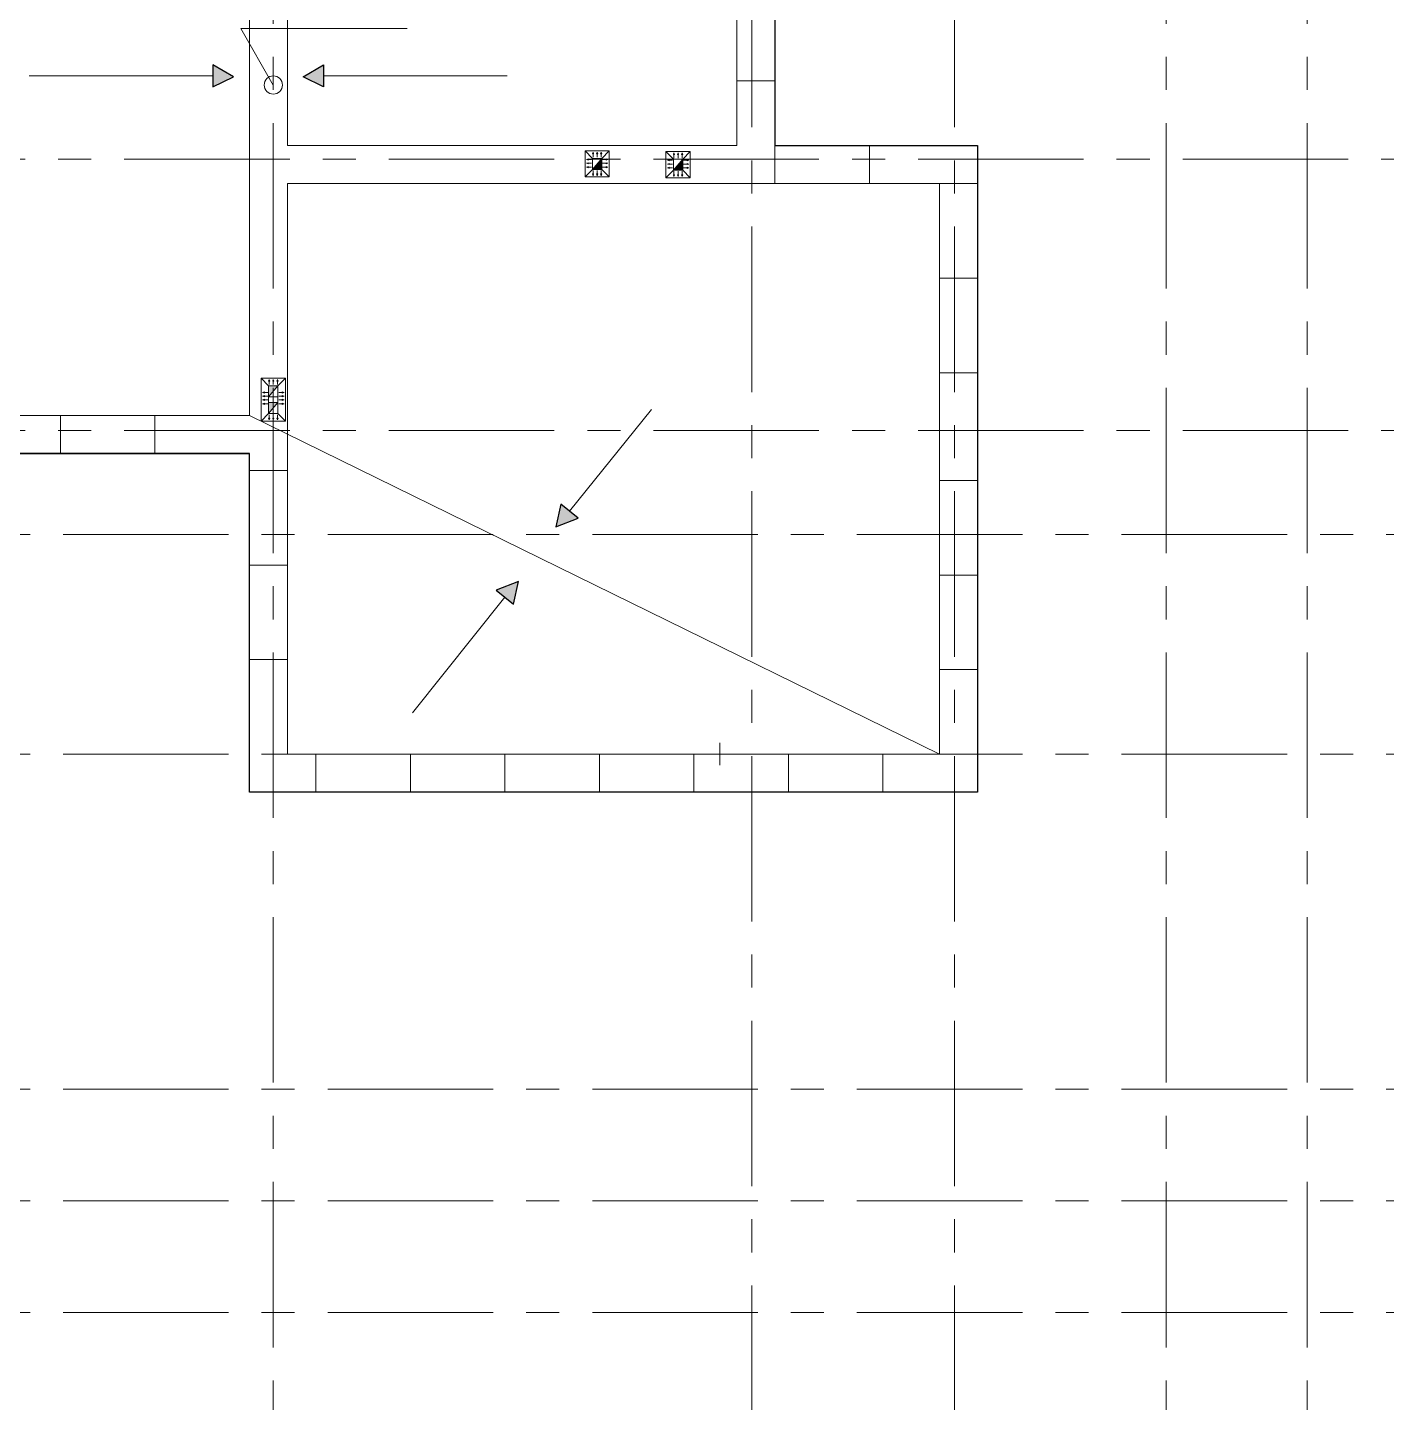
# Model space of a CAD drawing. Header units: millimetres. Extents: x -689206 to 4969298, y -1019800 to 703299.
# Drawn here: x 842047 to 860309, y -371521 to -353050 of the extents above; entities that cross this region are included whole.
import ezdxf

# ---------------------------------------------------------------- set-up
doc = ezdxf.new("R2010")
doc.units = ezdxf.units.MM
doc.linetypes.add('осеваяX2', pattern=[101.6, 63.5, -12.7, 12.7, -12.7])
doc.layers.add('кровля', color=211, linetype='Continuous')
doc.layers.add('четотам', color=7, linetype='Continuous')
for name, color, linetype, lineweight in [('несущие', 7, 'Continuous', 30), ('РАЗМЕРЫ', 7, 'Continuous', 9), ('стены', 7, 'Continuous', 20)]:
    doc.layers.add(name, color=color, linetype=linetype, lineweight=lineweight)

msp = doc.modelspace()

# ---------------------------------------------------------------- hatches: boundary and pattern name
at = {"layer": 'кровля', "lineweight": 5, "true_color": 0x000000}
h = msp.add_hatch(color=18, dxfattribs=at)
h.dxf.hatch_style = 1
h.paths.add_polyline_path([(849557.6, -354823), (849581.2, -354831.2), (849581.2, -354823)])
h.paths.add_polyline_path([(849557.6, -354823), (849581.2, -354823), (849581.2, -354814.9)])
h = msp.add_hatch(color=18, dxfattribs=at)
h.dxf.hatch_style = 1
h.paths.add_polyline_path([(849646.3, -354747.3), (849654.4, -354747.3), (849646.3, -354723.7)])
h.paths.add_polyline_path([(849638.2, -354747.3), (849646.3, -354747.3), (849646.3, -354723.7)])
h = msp.add_hatch(color=18, dxfattribs=at)
h.dxf.hatch_style = 1
h.paths.add_polyline_path([(849701.6, -354747.3), (849709.7, -354747.3), (849701.6, -354723.7)])
h.paths.add_polyline_path([(849693.4, -354747.3), (849701.6, -354747.3), (849701.6, -354723.7)])
h = msp.add_hatch(color=18, dxfattribs=at)
h.dxf.hatch_style = 1
h.paths.add_polyline_path([(849756.9, -354723.7), (849748.7, -354747.3), (849756.9, -354747.3)])
h.paths.add_polyline_path([(849756.9, -354723.7), (849756.9, -354747.3), (849765, -354747.3)])
h = msp.add_hatch(color=18, dxfattribs=at)
h.dxf.hatch_style = 1
h.paths.add_polyline_path([(849821.9, -354823), (849821.9, -354831.2), (849845.6, -354823)])
h.paths.add_polyline_path([(849821.9, -354814.9), (849821.9, -354823), (849845.6, -354823)])
h = msp.add_hatch(color=18, dxfattribs=at)
h.dxf.hatch_style = 1
h.paths.add_polyline_path([(850645.1, -354833), (850668.7, -354841.2), (850668.7, -354833)])
h.paths.add_polyline_path([(850645.1, -354833), (850668.7, -354833), (850668.7, -354824.9)])
h = msp.add_hatch(color=18, dxfattribs=at)
h.dxf.hatch_style = 1
h.paths.add_polyline_path([(850733.8, -354757.3), (850741.9, -354757.3), (850733.8, -354733.7)])
h.paths.add_polyline_path([(850725.7, -354757.3), (850733.8, -354757.3), (850733.8, -354733.7)])
h = msp.add_hatch(color=18, dxfattribs=at)
h.dxf.hatch_style = 1
h.paths.add_polyline_path([(850789.1, -354757.3), (850797.2, -354757.3), (850789.1, -354733.7)])
h.paths.add_polyline_path([(850780.9, -354757.3), (850789.1, -354757.3), (850789.1, -354733.7)])
h = msp.add_hatch(color=18, dxfattribs=at)
h.dxf.hatch_style = 1
h.paths.add_polyline_path([(850844.4, -354733.7), (850836.2, -354757.3), (850844.4, -354757.3)])
h.paths.add_polyline_path([(850844.4, -354733.7), (850844.4, -354757.3), (850852.5, -354757.3)])
h = msp.add_hatch(color=18, dxfattribs=at)
h.dxf.hatch_style = 1
h.paths.add_polyline_path([(850909.4, -354833), (850909.4, -354841.2), (850933.1, -354833)])
h.paths.add_polyline_path([(850909.4, -354824.9), (850909.4, -354833), (850933.1, -354833)])
h = msp.add_hatch(color=18, dxfattribs=at)
h.dxf.hatch_style = 1
h.paths.add_polyline_path([(849557.6, -354874.3), (849581.2, -354882.4), (849581.2, -354874.3)])
h.paths.add_polyline_path([(849557.6, -354874.3), (849581.2, -354874.3), (849581.2, -354866.2)])
h = msp.add_hatch(color=18, dxfattribs=at)
h.dxf.hatch_style = 1
h.paths.add_polyline_path([(849581.2, -354925.5), (849581.2, -354917.4), (849557.6, -354925.5)])
h.paths.add_polyline_path([(849581.2, -354933.7), (849581.2, -354925.5), (849557.6, -354925.5)])
h = msp.add_hatch(color=18, dxfattribs=at)
h.dxf.hatch_style = 1
h.paths.add_polyline_path([(849821.9, -354874.3), (849821.9, -354882.4), (849845.6, -354874.3)])
h.paths.add_polyline_path([(849821.9, -354866.2), (849821.9, -354874.3), (849845.6, -354874.3)])
h = msp.add_hatch(color=18, dxfattribs=at)
h.dxf.hatch_style = 1
h.paths.add_polyline_path([(849845.6, -354925.5), (849821.9, -354917.4), (849821.9, -354925.5)])
h.paths.add_polyline_path([(849845.6, -354925.5), (849821.9, -354925.5), (849821.9, -354933.7)])
h = msp.add_hatch(color=18, dxfattribs=at)
h.dxf.hatch_style = 1
h.paths.add_polyline_path([(850645.1, -354884.3), (850668.7, -354892.4), (850668.7, -354884.3)])
h.paths.add_polyline_path([(850645.1, -354884.3), (850668.7, -354884.3), (850668.7, -354876.2)])
h = msp.add_hatch(color=18, dxfattribs=at)
h.dxf.hatch_style = 1
h.paths.add_polyline_path([(850668.7, -354935.5), (850668.7, -354927.4), (850645.1, -354935.5)])
h.paths.add_polyline_path([(850668.7, -354943.7), (850668.7, -354935.5), (850645.1, -354935.5)])
h = msp.add_hatch(color=18, dxfattribs=at)
h.dxf.hatch_style = 1
h.paths.add_polyline_path([(850909.4, -354884.3), (850909.4, -354892.4), (850933.1, -354884.3)])
h.paths.add_polyline_path([(850909.4, -354876.2), (850909.4, -354884.3), (850933.1, -354884.3)])
h = msp.add_hatch(color=18, dxfattribs=at)
h.dxf.hatch_style = 1
h.paths.add_polyline_path([(850933.1, -354935.5), (850909.4, -354927.4), (850909.4, -354935.5)])
h.paths.add_polyline_path([(850933.1, -354935.5), (850909.4, -354935.5), (850909.4, -354943.7)])
h = msp.add_hatch(color=18, dxfattribs=at)
h.dxf.hatch_style = 1
h.paths.add_polyline_path([(849646.3, -355041.3), (849654.4, -355017.7), (849646.3, -355017.7)])
h.paths.add_polyline_path([(849646.3, -355041.3), (849646.3, -355017.7), (849638.2, -355017.7)])
h = msp.add_hatch(color=18, dxfattribs=at)
h.dxf.hatch_style = 1
h.paths.add_polyline_path([(849701.6, -355041.3), (849709.7, -355017.7), (849701.6, -355017.7)])
h.paths.add_polyline_path([(849701.6, -355041.3), (849701.6, -355017.7), (849693.4, -355017.7)])
h = msp.add_hatch(color=18, dxfattribs=at)
h.dxf.hatch_style = 1
h.paths.add_polyline_path([(849756.9, -355017.7), (849748.7, -355017.7), (849756.9, -355041.3)])
h.paths.add_polyline_path([(849765, -355017.7), (849756.9, -355017.7), (849756.9, -355041.3)])
h = msp.add_hatch(color=18, dxfattribs=at)
h.dxf.hatch_style = 1
h.paths.add_polyline_path([(850741.9, -355027.7), (850733.8, -355027.7), (850733.8, -355051.3)])
h.paths.add_polyline_path([(850733.8, -355027.7), (850725.7, -355027.7), (850733.8, -355051.3)])
h = msp.add_hatch(color=18, dxfattribs=at)
h.dxf.hatch_style = 1
h.paths.add_polyline_path([(850797.2, -355027.7), (850789.1, -355027.7), (850789.1, -355051.3)])
h.paths.add_polyline_path([(850789.1, -355027.7), (850780.9, -355027.7), (850789.1, -355051.3)])
h = msp.add_hatch(color=18, dxfattribs=at)
h.dxf.hatch_style = 1
h.paths.add_polyline_path([(850844.4, -355027.7), (850836.2, -355027.7), (850844.4, -355051.3)])
h.paths.add_polyline_path([(850852.5, -355027.7), (850844.4, -355027.7), (850844.4, -355051.3)])
at = {"layer": 'кровля', "lineweight": 5}
h = msp.add_hatch(color=7, dxfattribs=at)
h.dxf.hatch_style = 1
h.paths.add_polyline_path([(845294.9, -357801.1), (845303, -357801.1), (845294.9, -357777.4)])
h.paths.add_polyline_path([(845286.7, -357801.1), (845294.9, -357801.1), (845294.9, -357777.4)])
at = {"layer": 'кровля', "lineweight": 15}
h = msp.add_hatch(color=7, dxfattribs=at)
h.dxf.hatch_style = 1
h.paths.add_polyline_path([(845350.1, -357801.1), (845358.3, -357801.1), (845350.1, -357777.4)])
h.paths.add_polyline_path([(845342, -357801.1), (845350.1, -357801.1), (845350.1, -357777.4)])
at = {"layer": 'кровля', "lineweight": 5}
h = msp.add_hatch(color=7, dxfattribs=at)
h.dxf.hatch_style = 1
h.paths.add_polyline_path([(845405.4, -357777.4), (845397.3, -357801.1), (845405.4, -357801.1)])
h.paths.add_polyline_path([(845405.4, -357777.4), (845405.4, -357801.1), (845413.6, -357801.1)])
h = msp.add_hatch(color=7, dxfattribs=at)
h.dxf.hatch_style = 1
h.paths.add_polyline_path([(845206.2, -357951.7), (845229.8, -357959.9), (845229.8, -357951.7)])
h.paths.add_polyline_path([(845206.2, -357951.7), (845229.8, -357951.7), (845229.8, -357943.6)])
h = msp.add_hatch(color=7, dxfattribs=at)
h.dxf.hatch_style = 1
h.paths.add_polyline_path([(845470.5, -357951.7), (845470.5, -357959.9), (845494.1, -357951.7)])
h.paths.add_polyline_path([(845470.5, -357943.6), (845470.5, -357951.7), (845494.1, -357951.7)])
h = msp.add_hatch(color=7, dxfattribs=at)
h.dxf.hatch_style = 1
h.paths.add_polyline_path([(845206.2, -358001.5), (845229.8, -358009.7), (845229.8, -358001.5)])
h.paths.add_polyline_path([(845206.2, -358001.5), (845229.8, -358001.5), (845229.8, -357993.4)])
h = msp.add_hatch(color=7, dxfattribs=at)
h.dxf.hatch_style = 1
h.paths.add_polyline_path([(845206.2, -358052.8), (845229.8, -358060.9), (845229.8, -358052.8)])
h.paths.add_polyline_path([(845206.2, -358052.8), (845229.8, -358052.8), (845229.8, -358044.6)])
h = msp.add_hatch(color=7, dxfattribs=at)
h.dxf.hatch_style = 1
h.paths.add_polyline_path([(845229.8, -358104), (845229.8, -358095.9), (845206.2, -358104)])
h.paths.add_polyline_path([(845229.8, -358112.2), (845229.8, -358104), (845206.2, -358104)])
h = msp.add_hatch(color=7, dxfattribs=at)
h.dxf.hatch_style = 1
h.paths.add_polyline_path([(845470.5, -358001.5), (845470.5, -358009.7), (845494.1, -358001.5)])
h.paths.add_polyline_path([(845470.5, -357993.4), (845470.5, -358001.5), (845494.1, -358001.5)])
h = msp.add_hatch(color=7, dxfattribs=at)
h.dxf.hatch_style = 1
h.paths.add_polyline_path([(845470.5, -358052.8), (845470.5, -358060.9), (845494.1, -358052.8)])
h.paths.add_polyline_path([(845470.5, -358044.6), (845470.5, -358052.8), (845494.1, -358052.8)])
h = msp.add_hatch(color=7, dxfattribs=at)
h.dxf.hatch_style = 1
h.paths.add_polyline_path([(845494.1, -358104), (845470.5, -358095.9), (845470.5, -358104)])
h.paths.add_polyline_path([(845494.1, -358104), (845470.5, -358104), (845470.5, -358112.2)])
h = msp.add_hatch(color=7, dxfattribs=at)
h.dxf.hatch_style = 1
h.paths.add_polyline_path([(845294.9, -358321.3), (845303, -358297.7), (845294.9, -358297.7)])
h.paths.add_polyline_path([(845294.9, -358321.3), (845294.9, -358297.7), (845286.7, -358297.7)])
at = {"layer": 'кровля', "lineweight": 15}
h = msp.add_hatch(color=7, dxfattribs=at)
h.dxf.hatch_style = 1
h.paths.add_polyline_path([(845350.1, -358321.3), (845358.3, -358297.7), (845350.1, -358297.7)])
h.paths.add_polyline_path([(845350.1, -358321.3), (845350.1, -358297.7), (845342, -358297.7)])
at = {"layer": 'кровля', "lineweight": 5}
h = msp.add_hatch(color=7, dxfattribs=at)
h.dxf.hatch_style = 1
h.paths.add_polyline_path([(845405.4, -358297.7), (845397.3, -358297.7), (845405.4, -358321.3)])
h.paths.add_polyline_path([(845413.6, -358297.7), (845405.4, -358297.7), (845405.4, -358321.3)])
at = {"layer": 'РАЗМЕРЫ', "linetype": 'ByBlock', "lineweight": 13, "ltscale": 35}
h = msp.add_hatch(color=0, dxfattribs=at)
h.dxf.hatch_style = 1
h.paths.add_polyline_path([(844814.4, -353712.1), (844537, -353551.9), (844537, -353848.5)])
h.paths.add_polyline_path([(846026.7, -353551.9), (845749.2, -353712.1), (846026.7, -353848.5)])
at = {"layer": 'РАЗМЕРЫ', "lineweight": 5, "ltscale": 150}
h = msp.add_hatch(color=256, dxfattribs=at)
h.dxf.hatch_style = 1
h.paths.add_polyline_path([(849764.1, -354957.5), (849764.1, -354807.5), (849639.1, -354957.5)])
h = msp.add_hatch(color=256, dxfattribs=at)
h.dxf.hatch_style = 1
h.paths.add_polyline_path([(850851.6, -354967.5), (850851.6, -354817.5), (850726.6, -354967.5)])
h = msp.add_hatch(color=256, dxfattribs=at)
h.dxf.hatch_style = 1
h.paths.add_polyline_path([(845412.6, -357862.5), (845287.6, -357862.5), (845287.6, -358012.5)])
h.paths.add_polyline_path([(845412.6, -358086.2), (845287.6, -358086.2), (845287.6, -358236.2)])
at = {"layer": 'РАЗМЕРЫ', "linetype": 'ByBlock', "lineweight": 13, "ltscale": 35}
h = msp.add_hatch(color=0, dxfattribs=at)
h.dxf.hatch_style = 1
h.paths.add_polyline_path([(848643, -360493.5), (848344.8, -360610.5), (848576.6, -360795.5)])
h.paths.add_polyline_path([(849146.3, -359755.7), (849445.1, -359640.2), (849214.2, -359454.1)])

# ---------------------------------------------------------------- linework, layer by layer
at = {"layer": 'кровля', "color": 18, "lineweight": 5, "true_color": 0x000000}
for p, q in [((849639.1, -354807.5), (849539.1, -354707.5)), ((849557.6, -354823), (849581.2, -354814.9)), ((849627.6, -354823), (849557.6, -354823)), ((849557.6, -354823), (849581.2, -354831.2)), ((849581.2, -354814.9), (849581.2, -354823)), ((849581.2, -354831.2), (849581.2, -354823)), ((849646.3, -354723.7), (849638.2, -354747.3)), ((849638.2, -354747.3), (849646.3, -354747.3)), ((849646.3, -354793.7), (849646.3, -354723.7)), ((849646.3, -354723.7), (849654.4, -354747.3)), ((849654.4, -354747.3), (849646.3, -354747.3)), ((849701.6, -354723.7), (849693.4, -354747.3)), ((849693.4, -354747.3), (849701.6, -354747.3)), ((849701.6, -354793.7), (849701.6, -354723.7)), ((849701.6, -354723.7), (849709.7, -354747.3)), ((849709.7, -354747.3), (849701.6, -354747.3)), ((849756.9, -354723.7), (849748.7, -354747.3)), ((849748.7, -354747.3), (849756.9, -354747.3)), ((849756.9, -354793.7), (849756.9, -354723.7)), ((849756.9, -354723.7), (849765, -354747.3)), ((849765, -354747.3), (849756.9, -354747.3)), ((849764.1, -354807.5), (849864.1, -354707.5)), ((849775.6, -354823), (849845.6, -354823)), ((849845.6, -354823), (849821.9, -354814.9)), ((849821.9, -354814.9), (849821.9, -354823)), ((849845.6, -354823), (849821.9, -354831.2)), ((849821.9, -354831.2), (849821.9, -354823)), ((850726.6, -354817.5), (850626.6, -354717.5)), ((850645.1, -354833), (850668.7, -354824.9)), ((850668.7, -354824.9), (850668.7, -354833)), ((850733.8, -354733.7), (850725.7, -354757.3)), ((850725.7, -354757.3), (850733.8, -354757.3)), ((850733.8, -354803.7), (850733.8, -354733.7)), ((850733.8, -354733.7), (850741.9, -354757.3)), ((850741.9, -354757.3), (850733.8, -354757.3)), ((850789.1, -354733.7), (850780.9, -354757.3)), ((850780.9, -354757.3), (850789.1, -354757.3)), ((850789.1, -354803.7), (850789.1, -354733.7)), ((850789.1, -354733.7), (850797.2, -354757.3)), ((850797.2, -354757.3), (850789.1, -354757.3)), ((850844.4, -354733.7), (850836.2, -354757.3)), ((850836.2, -354757.3), (850844.4, -354757.3)), ((850844.4, -354803.7), (850844.4, -354733.7)), ((850844.4, -354733.7), (850852.5, -354757.3)), ((850852.5, -354757.3), (850844.4, -354757.3)), ((850851.6, -354817.5), (850951.6, -354717.5)), ((850933.1, -354833), (850909.4, -354824.9)), ((850909.4, -354824.9), (850909.4, -354833)), ((849639.1, -354957.5), (849539.1, -355057.5)), ((849557.6, -354874.3), (849581.2, -354866.2)), ((849627.6, -354874.3), (849557.6, -354874.3)), ((849557.6, -354874.3), (849581.2, -354882.4)), ((849557.6, -354925.5), (849581.2, -354917.4)), ((849627.6, -354925.5), (849557.6, -354925.5)), ((849557.6, -354925.5), (849581.2, -354933.7)), ((849581.2, -354866.2), (849581.2, -354874.3)), ((849581.2, -354882.4), (849581.2, -354874.3)), ((849581.2, -354917.4), (849581.2, -354925.5)), ((849581.2, -354933.7), (849581.2, -354925.5)), ((849646.3, -354971.3), (849646.3, -355041.3)), ((849701.6, -354971.3), (849701.6, -355041.3)), ((849756.9, -354971.3), (849756.9, -355041.3)), ((849764.1, -354957.5), (849864.1, -355057.5)), ((849775.6, -354874.3), (849845.6, -354874.3)), ((849775.6, -354925.5), (849845.6, -354925.5)), ((849845.6, -354874.3), (849821.9, -354866.2)), ((849821.9, -354866.2), (849821.9, -354874.3)), ((849845.6, -354874.3), (849821.9, -354882.4)), ((849821.9, -354882.4), (849821.9, -354874.3)), ((849845.6, -354925.5), (849821.9, -354917.4)), ((849821.9, -354917.4), (849821.9, -354925.5)), ((849845.6, -354925.5), (849821.9, -354933.7)), ((849821.9, -354933.7), (849821.9, -354925.5)), ((850726.6, -354967.5), (850626.6, -355067.5)), ((850715.1, -354833), (850645.1, -354833)), ((850645.1, -354833), (850668.7, -354841.2)), ((850645.1, -354884.3), (850668.7, -354876.2)), ((850715.1, -354884.3), (850645.1, -354884.3)), ((850645.1, -354884.3), (850668.7, -354892.4)), ((850645.1, -354935.5), (850668.7, -354927.4)), ((850715.1, -354935.5), (850645.1, -354935.5)), ((850645.1, -354935.5), (850668.7, -354943.7)), ((850668.7, -354841.2), (850668.7, -354833)), ((850668.7, -354876.2), (850668.7, -354884.3)), ((850668.7, -354892.4), (850668.7, -354884.3)), ((850668.7, -354927.4), (850668.7, -354935.5)), ((850668.7, -354943.7), (850668.7, -354935.5)), ((850733.8, -354981.3), (850733.8, -355051.3)), ((850789.1, -354981.3), (850789.1, -355051.3)), ((850844.4, -354981.3), (850844.4, -355051.3)), ((850851.6, -354967.5), (850951.6, -355067.5)), ((850863.1, -354833), (850933.1, -354833)), ((850863.1, -354884.3), (850933.1, -354884.3)), ((850863.1, -354935.5), (850933.1, -354935.5)), ((850933.1, -354833), (850909.4, -354841.2)), ((850909.4, -354841.2), (850909.4, -354833)), ((850933.1, -354884.3), (850909.4, -354876.2)), ((850909.4, -354876.2), (850909.4, -354884.3)), ((850933.1, -354884.3), (850909.4, -354892.4)), ((850909.4, -354892.4), (850909.4, -354884.3)), ((850933.1, -354935.5), (850909.4, -354927.4)), ((850909.4, -354927.4), (850909.4, -354935.5)), ((850933.1, -354935.5), (850909.4, -354943.7)), ((850909.4, -354943.7), (850909.4, -354935.5)), ((849646.3, -355041.3), (849638.2, -355017.7)), ((849638.2, -355017.7), (849646.3, -355017.7)), ((849646.3, -355041.3), (849654.4, -355017.7)), ((849654.4, -355017.7), (849646.3, -355017.7)), ((849701.6, -355041.3), (849693.4, -355017.7)), ((849693.4, -355017.7), (849701.6, -355017.7)), ((849701.6, -355041.3), (849709.7, -355017.7)), ((849709.7, -355017.7), (849701.6, -355017.7)), ((849756.9, -355041.3), (849748.7, -355017.7)), ((849748.7, -355017.7), (849756.9, -355017.7)), ((849756.9, -355041.3), (849765, -355017.7)), ((849765, -355017.7), (849756.9, -355017.7)), ((850733.8, -355051.3), (850725.7, -355027.7)), ((850725.7, -355027.7), (850733.8, -355027.7)), ((850733.8, -355051.3), (850741.9, -355027.7)), ((850741.9, -355027.7), (850733.8, -355027.7)), ((850789.1, -355051.3), (850780.9, -355027.7)), ((850780.9, -355027.7), (850789.1, -355027.7)), ((850789.1, -355051.3), (850797.2, -355027.7)), ((850797.2, -355027.7), (850789.1, -355027.7)), ((850844.4, -355051.3), (850836.2, -355027.7)), ((850836.2, -355027.7), (850844.4, -355027.7)), ((850844.4, -355051.3), (850852.5, -355027.7)), ((850852.5, -355027.7), (850844.4, -355027.7))]:
    msp.add_line(p, q, dxfattribs=at)
at = {"layer": 'кровля', "color": 7, "lineweight": 5}
for p, q in [((845287.6, -357862.5), (845187.6, -357762.5)), ((845294.9, -357777.4), (845286.7, -357801.1)), ((845294.9, -357847.4), (845294.9, -357777.4)), ((845294.9, -357777.4), (845303, -357801.1)), ((845405.4, -357777.4), (845397.3, -357801.1)), ((845405.4, -357847.4), (845405.4, -357777.4)), ((845405.4, -357777.4), (845413.6, -357801.1)), ((845412.6, -357862.5), (845512.6, -357762.5)), ((845206.2, -357951.7), (845229.8, -357943.6)), ((845276.2, -357951.7), (845206.2, -357951.7)), ((845206.2, -357951.7), (845229.8, -357959.9)), ((845229.8, -357943.6), (845229.8, -357951.7)), ((845229.8, -357959.9), (845229.8, -357951.7)), ((845286.7, -357801.1), (845294.9, -357801.1)), ((845303, -357801.1), (845294.9, -357801.1)), ((845397.3, -357801.1), (845405.4, -357801.1)), ((845413.6, -357801.1), (845405.4, -357801.1)), ((845424.1, -357951.7), (845494.1, -357951.7)), ((845494.1, -357951.7), (845470.5, -357943.6)), ((845470.5, -357943.6), (845470.5, -357951.7)), ((845494.1, -357951.7), (845470.5, -357959.9)), ((845470.5, -357959.9), (845470.5, -357951.7)), ((845206.2, -358001.5), (845229.8, -357993.4)), ((845276.2, -358001.5), (845206.2, -358001.5)), ((845206.2, -358001.5), (845229.8, -358009.7)), ((845206.2, -358052.8), (845229.8, -358044.6)), ((845276.2, -358052.8), (845206.2, -358052.8)), ((845206.2, -358052.8), (845229.8, -358060.9)), ((845206.2, -358104), (845229.8, -358095.9)), ((845276.2, -358104), (845206.2, -358104)), ((845206.2, -358104), (845229.8, -358112.2)), ((845229.8, -357993.4), (845229.8, -358001.5)), ((845229.8, -358009.7), (845229.8, -358001.5)), ((845229.8, -358044.6), (845229.8, -358052.8)), ((845229.8, -358060.9), (845229.8, -358052.8)), ((845229.8, -358095.9), (845229.8, -358104)), ((845229.8, -358112.2), (845229.8, -358104)), ((845424.1, -358001.5), (845494.1, -358001.5)), ((845424.1, -358052.8), (845494.1, -358052.8)), ((845424.1, -358104), (845494.1, -358104)), ((845494.1, -358001.5), (845470.5, -357993.4)), ((845470.5, -357993.4), (845470.5, -358001.5)), ((845494.1, -358001.5), (845470.5, -358009.7)), ((845470.5, -358009.7), (845470.5, -358001.5)), ((845494.1, -358052.8), (845470.5, -358044.6)), ((845470.5, -358044.6), (845470.5, -358052.8)), ((845494.1, -358052.8), (845470.5, -358060.9)), ((845470.5, -358060.9), (845470.5, -358052.8)), ((845494.1, -358104), (845470.5, -358095.9)), ((845470.5, -358095.9), (845470.5, -358104)), ((845494.1, -358104), (845470.5, -358112.2)), ((845470.5, -358112.2), (845470.5, -358104)), ((845287.6, -358236.2), (845187.6, -358336.2)), ((845294.9, -358321.3), (845286.7, -358297.7)), ((845286.7, -358297.7), (845294.9, -358297.7)), ((845294.9, -358251.3), (845294.9, -358321.3)), ((845294.9, -358321.3), (845303, -358297.7)), ((845303, -358297.7), (845294.9, -358297.7)), ((845405.4, -358321.3), (845397.3, -358297.7)), ((845397.3, -358297.7), (845405.4, -358297.7)), ((845405.4, -358251.3), (845405.4, -358321.3)), ((845405.4, -358321.3), (845413.6, -358297.7)), ((845413.6, -358297.7), (845405.4, -358297.7)), ((845412.6, -358236.2), (845512.6, -358336.2))]:
    msp.add_line(p, q, dxfattribs=at)
at = {"layer": 'кровля', "color": 7, "lineweight": 15}
for p, q in [((845350.1, -357777.4), (845342, -357801.1)), ((845350.1, -357847.4), (845350.1, -357777.4)), ((845350.1, -357777.4), (845358.3, -357801.1)), ((845342, -357801.1), (845350.1, -357801.1)), ((845358.3, -357801.1), (845350.1, -357801.1)), ((845350.1, -358321.3), (845342, -358297.7)), ((845342, -358297.7), (845350.1, -358297.7)), ((845350.1, -358251.3), (845350.1, -358321.3)), ((845350.1, -358321.3), (845358.3, -358297.7)), ((845358.3, -358297.7), (845350.1, -358297.7))]:
    msp.add_line(p, q, dxfattribs=at)
at = {"layer": 'кровля', "color": 18, "lineweight": 5, "true_color": 0x000000}
for points in [[(849539.1, -354707.5), (849864.1, -354707.5), (849864.1, -355057.5), (849539.1, -355057.5)], [(849639.1, -354807.5), (849764.1, -354807.5), (849764.1, -354957.5), (849639.1, -354957.5)], [(850626.6, -354717.5), (850951.6, -354717.5), (850951.6, -355067.5), (850626.6, -355067.5)], [(850726.6, -354817.5), (850851.6, -354817.5), (850851.6, -354967.5), (850726.6, -354967.5)]]:
    msp.add_lwpolyline(points, close=True, dxfattribs=at)
at = {"layer": 'кровля', "color": 7, "lineweight": 5}
for points in [[(845187.6, -357762.5), (845512.6, -357762.5), (845512.6, -358336.2), (845187.6, -358336.2)], [(845287.6, -357862.5), (845412.6, -357862.5), (845412.6, -358236.2), (845287.6, -358236.2)]]:
    msp.add_lwpolyline(points, close=True, dxfattribs=at)
at = {"layer": 'несущие', "lineweight": 13}
for p, q in [((845539.1, -343589.8), (845539.1, -354637)), ((845029.2, -343789.8), (845029.2, -358264.2)), ((851580, -354637), (845539.1, -354637)), ((851580, -355147), (845539, -355147)), ((845539.1, -355147), (845539.1, -358264.2))]:
    msp.add_line(p, q, dxfattribs=at)
at = {"layer": 'РАЗМЕРЫ', "linetype": 'осеваяX2', "lineweight": 5, "ltscale": 35}
for p, q in [((851780, -379282.6), (851780, -329441.3)), ((854502.5, -379282.6), (854502.5, -329441.3)), ((859241.7, -329441.3), (859241.7, -379282.6)), ((863350.1, -354818.2), (796297.4, -354818.2)), ((863350.1, -358463), (796297.4, -358463))]:
    msp.add_line(p, q, dxfattribs=at)
at = {"layer": 'РАЗМЕРЫ', "lineweight": 9, "ltscale": 150}
for p, q in [((845350.1, -353822.5), (844912, -353063.5)), ((844912, -353063.5), (847149.1, -353063.5)), ((844537, -353700.2), (842069.3, -353700.2)), ((846026.7, -353700.2), (848494.3, -353700.2)), ((852090, -353767), (851580, -353767)), ((852090, -353767), (852090, -355147)), ((853360, -354637), (853360, -355147)), ((854302.1, -355147), (854812.1, -355147)), ((854302.1, -356417), (854812.1, -356417)), ((854302.1, -357687), (854812.1, -357687)), ((842489.3, -358774.2), (842489.3, -358264.2)), ((843759.3, -358774.2), (843759.3, -358264.2)), ((849329.7, -359547.1), (850430.7, -358180.7)), ((845029.3, -359000.3), (845539.2, -359000.3)), ((854302.1, -359136.2), (854812.1, -359136.2)), ((845029.3, -360270.3), (845539.2, -360270.3)), ((854302.1, -360406.2), (854812.1, -360406.2)), ((848460.7, -360703), (847220.7, -362257.3)), ((845029.3, -361540.3), (845539.2, -361540.3)), ((854302.1, -361676.2), (854812.1, -361676.2)), ((845922.1, -362810.3), (845922.1, -363320.3)), ((847192.1, -362810.3), (847192.1, -363320.3)), ((848462.1, -362810.3), (848462.1, -363320.3)), ((849732.1, -362810.3), (849732.1, -363320.3)), ((851002.1, -362810.3), (851002.1, -363320.3)), ((852272.1, -362810.3), (852272.1, -363320.3)), ((853542.1, -362810.3), (853542.1, -363320.3))]:
    msp.add_line(p, q, dxfattribs=at)
at = {"layer": 'РАЗМЕРЫ', "lineweight": 25, "ltscale": 150}
for p, q in [((844814.4, -353712.1), (844537, -353551.9)), ((844537, -353551.9), (844537, -353848.5)), ((844537, -353848.5), (844814.4, -353712.1)), ((845749.2, -353712.1), (846026.7, -353551.9)), ((846026.7, -353848.5), (845749.2, -353712.1)), ((846026.7, -353551.9), (846026.7, -353848.5)), ((849214.2, -359454.1), (849146.3, -359755.7)), ((849445.1, -359640.2), (849214.2, -359454.1)), ((849146.3, -359755.7), (849445.1, -359640.2)), ((848643, -360493.5), (848344.8, -360610.5)), ((848576.6, -360795.5), (848643, -360493.5)), ((848344.8, -360610.5), (848576.6, -360795.5))]:
    msp.add_line(p, q, dxfattribs=at)
at = {"layer": 'РАЗМЕРЫ', "lineweight": 20, "ltscale": 150}
msp.add_line((845029.2, -358264.2), (854302.1, -362810.3), dxfattribs=at)
at = {"layer": 'РАЗМЕРЫ', "lineweight": 30}
msp.add_line((845029.3, -358774.2), (841473.3, -358774.2), dxfattribs=at)
at = {"layer": 'РАЗМЕРЫ', "lineweight": 9, "ltscale": 150}
msp.add_circle((845350.1, -353822.5), 122, dxfattribs=at)
at = {"layer": 'стены', "linetype": 'осеваяX2', "lineweight": 5, "ltscale": 35}
for p, q in [((845350.1, -329441.3), (845350.1, -379282.6)), ((857350.1, -329441.3), (857350.1, -379282.6)), ((796297.4, -359862.3), (863350.1, -359862.3)), ((796297.4, -362810.3), (863350.1, -362810.3)), ((796297.4, -367312.3), (863350.1, -367312.3)), ((796297.4, -368812.3), (863350.1, -368812.3)), ((796297.4, -370312.3), (863350.1, -370312.3))]:
    msp.add_line(p, q, dxfattribs=at)
at = {"layer": 'стены', "lineweight": 13}
for p, q in [((851580, -354637), (851580, -346907)), ((851580, -355147), (854302.1, -355147)), ((854302.1, -362810.3), (854302.1, -355147)), ((845029.2, -358264.2), (841693.2, -358264.2)), ((845539.2, -362812.3), (845539.2, -358264.2))]:
    msp.add_line(p, q, dxfattribs=at)
at = {"layer": 'стены', "lineweight": 30}
for p, q in [((852090, -347417), (852090, -354637)), ((852090, -354637), (854812.1, -354637)), ((854812.1, -354637), (854812.1, -363320.3)), ((841473.3, -358774.2), (845029.3, -358774.2)), ((845029.3, -360527), (845029.3, -358774.2)), ((845029.3, -363320.3), (845029.3, -360527)), ((854812.1, -363320.3), (845029.3, -363320.3))]:
    msp.add_line(p, q, dxfattribs=at)
at = {"layer": 'стены'}
for p, q in [((845350.1, -362962.3), (845350.1, -362662.3)), ((851350.1, -362960.3), (851350.1, -362660.3)), ((845200.1, -362812.3), (845500.1, -362812.3)), ((851200.1, -362810.3), (851500.1, -362810.3))]:
    msp.add_line(p, q, dxfattribs=at)
at = {"layer": 'стены', "lineweight": 20}
msp.add_line((845539.3, -362810.3), (854302.1, -362810.3), dxfattribs=at)
at = {"layer": 'четотам', "color": 18, "lineweight": 5, "true_color": 0x000000}
for points in [[(849639.1, -354957.5), (849639.1, -354807.5), (849764.1, -354807.5), (849764.1, -354957.5), (849639.1, -354957.5), (849764.1, -354807.5)], [(849639.1, -354957.5), (849639.1, -354807.5), (849764.1, -354807.5), (849764.1, -354957.5), (849639.1, -354957.5), (849764.1, -354807.5)], [(850726.6, -354967.5), (850726.6, -354817.5), (850851.6, -354817.5), (850851.6, -354967.5), (850726.6, -354967.5), (850851.6, -354817.5)], [(850726.6, -354967.5), (850726.6, -354817.5), (850851.6, -354817.5), (850851.6, -354967.5), (850726.6, -354967.5), (850851.6, -354817.5)]]:
    msp.add_lwpolyline(points, dxfattribs=at)
at = {"layer": 'четотам', "color": 7, "lineweight": 5}
for points in [[(845287.6, -358012.5), (845287.6, -357862.5), (845412.6, -357862.5), (845412.6, -358012.5), (845287.6, -358012.5), (845412.6, -357862.5)], [(845287.6, -358236.2), (845287.6, -358086.2), (845412.6, -358086.2), (845412.6, -358236.2), (845287.6, -358236.2), (845412.6, -358086.2)]]:
    msp.add_lwpolyline(points, dxfattribs=at)

doc.saveas('drawing.dxf')
